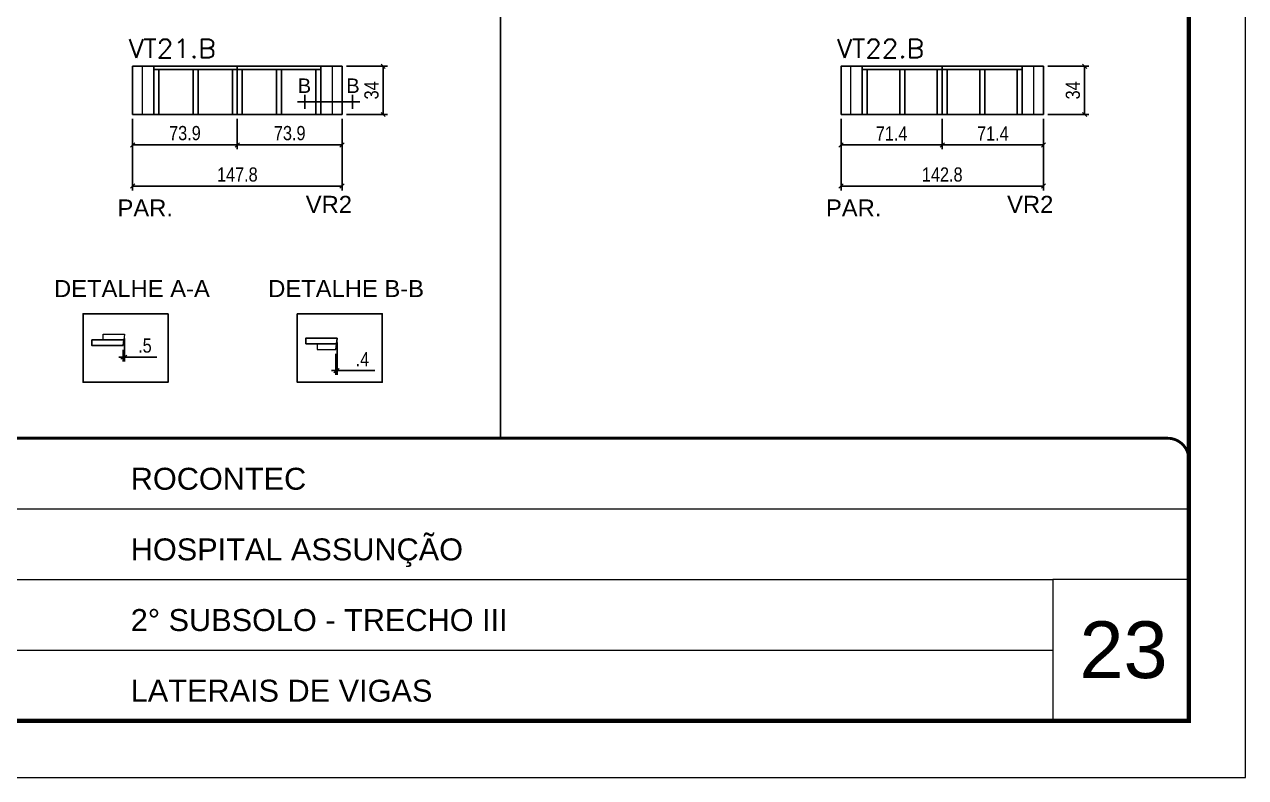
# Model space of a CAD drawing. Extents: x 137137 to 143418, y 10464 to 34486.
# Drawn here: x 140944 to 141806, y 27693 to 28224 of the extents above; entities that cross this region are included whole.
import ezdxf
from ezdxf.enums import TextEntityAlignment as Align

# ---------------------------------------------------------------- set-up
doc = ezdxf.new("R2010")
doc.units = 0
doc.linetypes.add('CONTINUO', pattern=[0])
doc.linetypes.add('DASHED', pattern=[0.75, 0.5, -0.25])
for name, color, linetype in [('5', 5, 'Continuous'), ('COTA', 241, 'Continuous'), ('detalhes', 4, 'Continuous'), ('Painéis', 200, 'Continuous'), ('SARR_2.2x7', 40, 'Continuous'), ('SARR_3.5x7', 81, 'Continuous')]:
    doc.layers.add(name, color=color, linetype=linetype)
for name, color, linetype, lineweight in [('CARIMBO', 255, 'Continuous', 9), ('Escoras', 2, 'Continuous', 25), ('Folhas', 255, 'Continuous', 9), ('Sarr 2.2x7', 40, 'Continuous', 9), ('SARRAFO DE PRESSAO', 251, 'DASHED', 9), ('Texto Seção', 7, 'Continuous', 15)]:
    doc.layers.add(name, color=color, linetype=linetype, lineweight=lineweight)
doc.styles.add('ARIAL', font='arial.ttf')
doc.styles.add('COTA TECNICA', font='techl___.ttf', dxfattribs={"height": 10})
doc.styles.add('REGUA-120', font='ROMANS.shx', dxfattribs={"height": 15})
doc.styles.get("Standard").update_dxf_attribs({"font": 'arial.ttf'})
doc.dimstyles.new('PAINEL', dxfattribs={"dimtxt": 10, "dimasz": 3, "dimexe": 3, "dimexo": 3, "dimgap": 3, "dimtad": 1, "dimdec": 1, "dimzin": 12, "dimdsep": 46, "dimtxsty": 'COTA TECNICA', "dimblk1": 'OBLIQUE', "dimblk2": 'OBLIQUE', "dimsah": 1, "dimcen": 0.9, "dimclrd": 4, "dimclre": 4, "dimclrt": 240, "dimadec": 1, "dimazin": 3, "dimtfac": 1, "dimtdec": 1, "dimtmove": 0, "dimatfit": 3, "dimfxl": 1, "dimtolj": 1, "dimtzin": 12, "dimarcsym": 0})

# ---------------------------------------------------------------- blocks, each defined once
blk = doc.blocks.new('_Oblique')
at = {"color": 0, "linetype": 'ByBlock', "lineweight": -2}
blk.add_line((-0.5, -0.5), (0.5, 0.5), dxfattribs=at)
blk = doc.blocks.new('*D339')
at = {"layer": 'COTA', "color": 4, "linetype": 'ByBlock', "lineweight": -2, "transparency": 16777216}
for p, q in [((141666.24, 28194.4), (141695.22, 28194.4)), ((141692.22, 28194.4), (141692.22, 28160.4)), ((141666.24, 28160.4), (141695.22, 28160.4))]:
    blk.add_line(p, q, dxfattribs=at)
at = {"layer": 'Defpoints', "color": 0, "linetype": 'ByBlock', "transparency": 16777216}
for p in [(141663.24, 28194.4), (141663.24, 28160.4), (141692.22, 28160.4)]:
    blk.add_point(p, dxfattribs=at)
at = {"layer": 'COTA', "color": 4, "linetype": 'ByBlock', "lineweight": -2, "transparency": 16777216, "xscale": 3, "yscale": 3, "zscale": 3}
for p, rotation in [((141692.22, 28194.4), 90), ((141692.22, 28160.4), 270)]:
    blk.add_blockref('_Oblique', p, dxfattribs=dict(at, rotation=rotation))
at = {"layer": 'COTA', "color": 240, "linetype": 'ByBlock', "transparency": 16777216, "insert": (141684, 28177.4), "char_height": 10, "attachment_point": 5, "rotation": 90, "style": 'COTA TECNICA'}
blk.add_mtext('\\A1;34', dxfattribs=at)
blk = doc.blocks.new('*D340')
at = {"layer": 'Defpoints', "color": 0, "linetype": 'ByBlock', "transparency": 16777216}
for p in [(141520.44, 28160.4), (141663.24, 28160.4), (141520.44, 28109.92)]:
    blk.add_point(p, dxfattribs=at)
at = {"layer": 'Escoras', "color": 4, "linetype": 'ByBlock', "lineweight": -2, "transparency": 16777216}
for p, q in [((141520.44, 28157.4), (141520.44, 28106.92)), ((141663.24, 28157.4), (141663.24, 28106.92)), ((141663.24, 28109.92), (141520.44, 28109.92))]:
    blk.add_line(p, q, dxfattribs=at)
at = {"layer": 'Escoras', "color": 4, "linetype": 'ByBlock', "lineweight": -2, "transparency": 16777216, "xscale": 3, "yscale": 3, "zscale": 3, "rotation": 180}
blk.add_blockref('_Oblique', (141520.44, 28109.92), dxfattribs=at)
at = {"layer": 'Escoras', "color": 4, "linetype": 'ByBlock', "lineweight": -2, "transparency": 16777216, "xscale": 3, "yscale": 3, "zscale": 3}
blk.add_blockref('_Oblique', (141663.24, 28109.92), dxfattribs=at)
at = {"layer": 'Escoras', "color": 240, "linetype": 'ByBlock', "transparency": 16777216, "insert": (141591.84, 28118.02), "char_height": 10, "attachment_point": 5, "style": 'COTA TECNICA'}
blk.add_mtext('\\A1;142.8', dxfattribs=at)
blk = doc.blocks.new('*D863')
at = {"layer": 'Defpoints', "color": 0, "linetype": 'ByBlock', "transparency": 16777216}
for p in [(141520.44, 28160.4), (141591.84, 28160.4), (141591.84, 28138.97)]:
    blk.add_point(p, dxfattribs=at)
at = {"layer": 'Escoras', "color": 4, "linetype": 'ByBlock', "lineweight": -2, "transparency": 16777216}
for p, q in [((141520.44, 28157.4), (141520.44, 28135.97)), ((141591.84, 28157.4), (141591.84, 28135.97)), ((141520.44, 28138.97), (141591.84, 28138.97))]:
    blk.add_line(p, q, dxfattribs=at)
at = {"layer": 'Escoras', "color": 4, "linetype": 'ByBlock', "lineweight": -2, "transparency": 16777216, "xscale": 3, "yscale": 3, "zscale": 3, "rotation": 180}
blk.add_blockref('_Oblique', (141520.44, 28138.97), dxfattribs=at)
at = {"layer": 'Escoras', "color": 4, "linetype": 'ByBlock', "lineweight": -2, "transparency": 16777216, "xscale": 3, "yscale": 3, "zscale": 3}
blk.add_blockref('_Oblique', (141591.84, 28138.97), dxfattribs=at)
at = {"layer": 'Escoras', "color": 240, "linetype": 'ByBlock', "transparency": 16777216, "insert": (141556.14, 28147.04), "char_height": 10, "attachment_point": 5, "style": 'COTA TECNICA'}
blk.add_mtext('\\A1;71.4', dxfattribs=at)
blk = doc.blocks.new('*D864')
at = {"layer": 'Defpoints', "color": 0, "linetype": 'ByBlock', "transparency": 16777216}
for p in [(141591.84, 28160.4), (141663.24, 28160.4), (141663.24, 28138.97)]:
    blk.add_point(p, dxfattribs=at)
at = {"layer": 'Escoras', "color": 4, "linetype": 'ByBlock', "lineweight": -2, "transparency": 16777216}
for p, q in [((141591.84, 28157.4), (141591.84, 28135.97)), ((141663.24, 28157.4), (141663.24, 28135.97)), ((141591.84, 28138.97), (141663.24, 28138.97))]:
    blk.add_line(p, q, dxfattribs=at)
at = {"layer": 'Escoras', "color": 4, "linetype": 'ByBlock', "lineweight": -2, "transparency": 16777216, "xscale": 3, "yscale": 3, "zscale": 3, "rotation": 180}
blk.add_blockref('_Oblique', (141591.84, 28138.97), dxfattribs=at)
at = {"layer": 'Escoras', "color": 4, "linetype": 'ByBlock', "lineweight": -2, "transparency": 16777216, "xscale": 3, "yscale": 3, "zscale": 3}
blk.add_blockref('_Oblique', (141663.24, 28138.97), dxfattribs=at)
at = {"layer": 'Escoras', "color": 240, "linetype": 'ByBlock', "transparency": 16777216, "insert": (141627.54, 28147.04), "char_height": 10, "attachment_point": 5, "style": 'COTA TECNICA'}
blk.add_mtext('\\A1;71.4', dxfattribs=at)
blk = doc.blocks.new('*D108')
at = {"layer": 'COTA', "color": 4, "linetype": 'ByBlock', "lineweight": -2, "transparency": 16777216}
for p, q in [((141171.56, 28194.4), (141200.54, 28194.4)), ((141197.54, 28194.4), (141197.54, 28160.4)), ((141171.56, 28160.4), (141200.54, 28160.4))]:
    blk.add_line(p, q, dxfattribs=at)
at = {"layer": 'Defpoints', "color": 0, "linetype": 'ByBlock', "transparency": 16777216}
for p in [(141168.56, 28194.4), (141168.56, 28160.4), (141197.54, 28160.4)]:
    blk.add_point(p, dxfattribs=at)
at = {"layer": 'COTA', "color": 4, "linetype": 'ByBlock', "lineweight": -2, "transparency": 16777216, "xscale": 3, "yscale": 3, "zscale": 3}
for p, rotation in [((141197.54, 28194.4), 90), ((141197.54, 28160.4), 270)]:
    blk.add_blockref('_Oblique', p, dxfattribs=dict(at, rotation=rotation))
at = {"layer": 'COTA', "color": 240, "linetype": 'ByBlock', "transparency": 16777216, "insert": (141189.32, 28177.4), "char_height": 10, "attachment_point": 5, "rotation": 90, "style": 'COTA TECNICA'}
blk.add_mtext('\\A1;34', dxfattribs=at)
blk = doc.blocks.new('*D109')
at = {"layer": 'Defpoints', "color": 0, "linetype": 'ByBlock', "transparency": 16777216}
for p in [(141020.76, 28160.4), (141168.56, 28160.4), (141020.76, 28109.92)]:
    blk.add_point(p, dxfattribs=at)
at = {"layer": 'Escoras', "color": 4, "linetype": 'ByBlock', "lineweight": -2, "transparency": 16777216}
for p, q in [((141020.76, 28157.4), (141020.76, 28106.92)), ((141168.56, 28157.4), (141168.56, 28106.92)), ((141168.56, 28109.92), (141020.76, 28109.92))]:
    blk.add_line(p, q, dxfattribs=at)
at = {"layer": 'Escoras', "color": 4, "linetype": 'ByBlock', "lineweight": -2, "transparency": 16777216, "xscale": 3, "yscale": 3, "zscale": 3, "rotation": 180}
blk.add_blockref('_Oblique', (141020.76, 28109.92), dxfattribs=at)
at = {"layer": 'Escoras', "color": 4, "linetype": 'ByBlock', "lineweight": -2, "transparency": 16777216, "xscale": 3, "yscale": 3, "zscale": 3}
blk.add_blockref('_Oblique', (141168.56, 28109.92), dxfattribs=at)
at = {"layer": 'Escoras', "color": 240, "linetype": 'ByBlock', "transparency": 16777216, "insert": (141094.66, 28118.02), "char_height": 10, "attachment_point": 5, "style": 'COTA TECNICA'}
blk.add_mtext('\\A1;147.8', dxfattribs=at)
blk = doc.blocks.new('*D626')
at = {"layer": 'Defpoints', "color": 0, "linetype": 'ByBlock', "transparency": 16777216}
for p in [(141020.76, 28160.4), (141094.66, 28160.4), (141094.66, 28138.97)]:
    blk.add_point(p, dxfattribs=at)
at = {"layer": 'Escoras', "color": 4, "linetype": 'ByBlock', "lineweight": -2, "transparency": 16777216}
for p, q in [((141020.76, 28157.4), (141020.76, 28135.97)), ((141094.66, 28157.4), (141094.66, 28135.97)), ((141020.76, 28138.97), (141094.66, 28138.97))]:
    blk.add_line(p, q, dxfattribs=at)
at = {"layer": 'Escoras', "color": 4, "linetype": 'ByBlock', "lineweight": -2, "transparency": 16777216, "xscale": 3, "yscale": 3, "zscale": 3, "rotation": 180}
blk.add_blockref('_Oblique', (141020.76, 28138.97), dxfattribs=at)
at = {"layer": 'Escoras', "color": 4, "linetype": 'ByBlock', "lineweight": -2, "transparency": 16777216, "xscale": 3, "yscale": 3, "zscale": 3}
blk.add_blockref('_Oblique', (141094.66, 28138.97), dxfattribs=at)
at = {"layer": 'Escoras', "color": 240, "linetype": 'ByBlock', "transparency": 16777216, "insert": (141057.71, 28147.22), "char_height": 10, "attachment_point": 5, "style": 'COTA TECNICA'}
blk.add_mtext('\\A1;73.9', dxfattribs=at)
blk = doc.blocks.new('*D627')
at = {"layer": 'Defpoints', "color": 0, "linetype": 'ByBlock', "transparency": 16777216}
for p in [(141094.66, 28160.4), (141168.56, 28160.4), (141168.56, 28138.97)]:
    blk.add_point(p, dxfattribs=at)
at = {"layer": 'Escoras', "color": 4, "linetype": 'ByBlock', "lineweight": -2, "transparency": 16777216}
for p, q in [((141094.66, 28157.4), (141094.66, 28135.97)), ((141168.56, 28157.4), (141168.56, 28135.97)), ((141094.66, 28138.97), (141168.56, 28138.97))]:
    blk.add_line(p, q, dxfattribs=at)
at = {"layer": 'Escoras', "color": 4, "linetype": 'ByBlock', "lineweight": -2, "transparency": 16777216, "xscale": 3, "yscale": 3, "zscale": 3, "rotation": 180}
blk.add_blockref('_Oblique', (141094.66, 28138.97), dxfattribs=at)
at = {"layer": 'Escoras', "color": 4, "linetype": 'ByBlock', "lineweight": -2, "transparency": 16777216, "xscale": 3, "yscale": 3, "zscale": 3}
blk.add_blockref('_Oblique', (141168.56, 28138.97), dxfattribs=at)
at = {"layer": 'Escoras', "color": 240, "linetype": 'ByBlock', "transparency": 16777216, "insert": (141131.61, 28147.22), "char_height": 10, "attachment_point": 5, "style": 'COTA TECNICA'}
blk.add_mtext('\\A1;73.9', dxfattribs=at)
blk = doc.blocks.new('*D110')
at = {"layer": 'Defpoints', "color": 0, "linetype": 'ByBlock', "transparency": 16777216}
for p in [(141015.16, 28005.52), (141014.07, 27997.52), (141015.16, 27989.32)]:
    blk.add_point(p, dxfattribs=at)
at = {"layer": 'Escoras', "color": 4, "linetype": 'ByBlock', "lineweight": -2, "transparency": 16777216}
for p, q in [((141015.16, 28002.52), (141015.16, 27986.32)), ((141014.07, 27994.52), (141014.07, 27986.32)), ((141014.07, 27989.32), (141011.07, 27989.32)), ((141014.07, 27989.32), (141015.16, 27989.32)), ((141015.16, 27989.32), (141037.82, 27989.32))]:
    blk.add_line(p, q, dxfattribs=at)
at = {"layer": 'Escoras', "color": 4, "linetype": 'ByBlock', "lineweight": -2, "transparency": 16777216, "xscale": 3, "yscale": 3, "zscale": 3}
blk.add_blockref('_Oblique', (141014.07, 27989.32), dxfattribs=at)
at = {"layer": 'Escoras', "color": 4, "linetype": 'ByBlock', "lineweight": -2, "transparency": 16777216, "xscale": 3, "yscale": 3, "zscale": 3, "rotation": 180}
blk.add_blockref('_Oblique', (141015.16, 27989.32), dxfattribs=at)
at = {"layer": 'Escoras', "color": 240, "linetype": 'ByBlock', "transparency": 16777216, "insert": (141029.49, 27997.43), "char_height": 10, "attachment_point": 5, "style": 'COTA TECNICA'}
blk.add_mtext('\\A1;.5', dxfattribs=at)
blk = doc.blocks.new('*D111')
at = {"layer": 'Defpoints', "color": 0, "linetype": 'ByBlock', "transparency": 16777216}
for p in [(141164.98, 28002.71), (141164.19, 27994.71), (141164.19, 27979.79)]:
    blk.add_point(p, dxfattribs=at)
at = {"layer": 'Escoras', "color": 4, "linetype": 'ByBlock', "lineweight": -2, "transparency": 16777216}
for p, q in [((141164.98, 27999.71), (141164.98, 27976.79)), ((141164.19, 27991.71), (141164.19, 27976.79)), ((141164.19, 27979.79), (141161.19, 27979.79)), ((141164.19, 27979.79), (141164.98, 27979.79)), ((141164.98, 27979.79), (141191.57, 27979.79))]:
    blk.add_line(p, q, dxfattribs=at)
at = {"layer": 'Escoras', "color": 4, "linetype": 'ByBlock', "lineweight": -2, "transparency": 16777216, "xscale": 3, "yscale": 3, "zscale": 3}
blk.add_blockref('_Oblique', (141164.19, 27979.79), dxfattribs=at)
at = {"layer": 'Escoras', "color": 4, "linetype": 'ByBlock', "lineweight": -2, "transparency": 16777216, "xscale": 3, "yscale": 3, "zscale": 3, "rotation": 180}
blk.add_blockref('_Oblique', (141164.98, 27979.79), dxfattribs=at)
at = {"layer": 'Escoras', "color": 240, "linetype": 'ByBlock', "transparency": 16777216, "insert": (141182.87, 27987.87), "char_height": 10, "attachment_point": 5, "style": 'COTA TECNICA'}
blk.add_mtext('\\A1;.4', dxfattribs=at)
blk = doc.blocks.new('9999999999')
at = {"color": 30, "linetype": 'CONTINUO'}
for p, q in [((98564.56, 34379.64), (99583.98, 34379.64)), ((98564.56, 34329.83), (99487.98, 34329.83)), ((99583.98, 34329.83), (99487.98, 34329.83)), ((99487.98, 34329.83), (99487.98, 34230.21)), ((98564.56, 34280.02), (99487.98, 34280.02))]:
    blk.add_line(p, q, dxfattribs=at)
at = {"color": 30, "linetype": 'CONTINUO', "const_width": 2}
blk.add_lwpolyline([(99583.98, 34230.21), (99583.98, 34414.45, 0.414214), (99568.98, 34429.45), (98228.98, 34429.45, 0.414214), (98213.98, 34414.45), (98213.98, 34245.21, 0.414214), (98228.98, 34230.21), (99583.98, 34230.21)], format="xyb", dxfattribs=at)
at = {"layer": 'Folhas'}
blk.add_lwpolyline([(98138.98, 34190.21), (99623.98, 34190.21), (99623.98, 35240.21), (98138.98, 35240.21)], close=True, dxfattribs=at)
at = {"layer": 'Folhas', "color": 30, "const_width": 3}
blk.add_lwpolyline([(98213.98, 34230.21), (99583.98, 34230.21), (99583.98, 35200.21), (98213.98, 35200.21)], close=True, dxfattribs=at)
at = {"color": 7, "linetype": 'Continuous', "ltscale": 5, "style": 'ARIAL'}
for s, height, p in [('ROCONTEC', 15.483, (98837.68, 34393.13)), ('HOSPITAL ASSUNÇÃO', 15.4829, (98837.68, 34343.32)), ('2° SUBSOLO - TRECHO III', 15.4829, (98837.68, 34293.51)), ('LATERAIS DE VIGAS', 15.4829, (98837.68, 34243.7))]:
    blk.add_text(s, height=height, dxfattribs=at).set_placement(p)

msp = doc.modelspace()

# ---------------------------------------------------------------- linework, layer by layer
at = {"linetype": 'ByBlock'}
for points in [[(141045.86, 28019.92), (140985.87, 28019.92), (140985.87, 27971.59), (141045.86, 27971.59)], [(141136.95, 28019.92), (141196.93, 28019.92), (141196.93, 27971.59), (141136.95, 27971.59)]]:
    msp.add_lwpolyline(points, close=True, dxfattribs=at)
at = {"layer": 'COTA', "linetype": 'ByBlock'}
msp.add_line((141280.2, 28702.9), (141280.2, 27932.14), dxfattribs=at)
at = {"layer": 'detalhes'}
for p, q in [((141142.16, 28174.28), (141142.16, 28164.28)), ((141176, 28174.28), (141176, 28164.28)), ((141181, 28169.28), (141137.16, 28169.28))]:
    msp.add_line(p, q, dxfattribs=at)
at = {"layer": 'Painéis', "linetype": 'ByBlock'}
for p, q in [((141094.66, 28160.4), (141094.66, 28194.4)), ((141591.84, 28160.4), (141591.84, 28194.4))]:
    msp.add_line(p, q, dxfattribs=at)
for points in [[(141020.76, 28160.4), (141168.56, 28160.4), (141168.56, 28194.4), (141020.76, 28194.4)], [(141520.44, 28160.4), (141663.24, 28160.4), (141663.24, 28194.4), (141520.44, 28194.4)], [(141014.07, 27997.52), (140992.07, 27997.52), (140992.07, 28001.52), (141014.61, 28001.52)], [(141164.98, 28002.71), (141142.98, 28002.71), (141142.98, 27998.71), (141164.58, 27998.67)]]:
    msp.add_lwpolyline(points, close=True, dxfattribs=at)
at = {"layer": 'Sarr 2.2x7'}
for p, q in [((141027.76, 28160.4), (141027.76, 28194.4)), ((141161.56, 28194.4), (141161.56, 28160.4)), ((141527.44, 28160.4), (141527.44, 28194.4)), ((141656.24, 28194.4), (141656.24, 28160.4))]:
    msp.add_line(p, q, dxfattribs=at)
for points in [[(141014.61, 28001.52), (141000.07, 28001.52), (141000.07, 28005.52), (141015.16, 28005.52)], [(141164.58, 27998.67), (141150.98, 27998.71), (141150.98, 27994.71), (141164.19, 27994.71)]]:
    msp.add_lwpolyline(points, close=True, dxfattribs=at)
at = {"layer": 'SARR_2.2x7', "linetype": 'Continuous'}
for p, q in [((141094.66, 28192.2), (141035.76, 28192.2)), ((141153.56, 28192.2), (141094.66, 28192.2)), ((141591.84, 28192.2), (141535.44, 28192.2)), ((141648.24, 28192.2), (141591.84, 28192.2))]:
    msp.add_line(p, q, dxfattribs=at)
at = {"layer": 'SARR_3.5x7'}
for p, q in [((141035.76, 28194.4), (141035.76, 28160.4)), ((141039.26, 28192.2), (141039.26, 28160.4)), ((141063.46, 28192.2), (141063.46, 28160.4)), ((141066.96, 28192.2), (141066.96, 28160.4)), ((141091.16, 28192.2), (141091.16, 28160.4)), ((141098.16, 28192.2), (141098.16, 28160.4)), ((141122.36, 28192.2), (141122.36, 28160.4)), ((141125.86, 28192.2), (141125.86, 28160.4)), ((141150.06, 28192.2), (141150.06, 28160.4)), ((141153.56, 28194.4), (141153.56, 28160.4)), ((141535.44, 28194.4), (141535.44, 28160.4)), ((141538.94, 28192.2), (141538.94, 28160.4)), ((141561.89, 28192.2), (141561.89, 28160.4)), ((141565.39, 28192.2), (141565.39, 28160.4)), ((141588.34, 28192.2), (141588.34, 28160.4)), ((141595.34, 28192.2), (141595.34, 28160.4)), ((141618.29, 28192.2), (141618.29, 28160.4)), ((141621.79, 28192.2), (141621.79, 28160.4)), ((141644.74, 28192.2), (141644.74, 28160.4)), ((141648.24, 28194.4), (141648.24, 28160.4))]:
    msp.add_line(p, q, dxfattribs=at)

# ---------------------------------------------------------------- block references
at = {"layer": 'SARRAFO DE PRESSAO', "color": 6, "linetype": 'ByBlock'}
msp.add_blockref('9999999999', (42181.81, -6497.3), dxfattribs=at)

# ---------------------------------------------------------------- texts
at = {"layer": '5', "linetype": 'Continuous'}
for s, p in [('PAR.', (141010.14, 28088.5)), ('VR2', (141142.92, 28091.05)), ('PAR.', (141509.82, 28088.5)), ('VR2', (141637.6, 28091.05))]:
    msp.add_text(s, height=12, rotation=0.00004, dxfattribs=at).set_placement(p)
at = {"layer": '5', "color": 7, "linetype": 'Continuous'}
for s, p in [('DETALHE A-A', (140965.36, 28031.69)), ('DETALHE B-B', (141116.43, 28031.69))]:
    msp.add_text(s, height=12, rotation=359.99996, dxfattribs=at).set_placement(p)
at = {"layer": 'CARIMBO', "style": 'ARIAL'}
msp.add_text('23', height=40, dxfattribs=at).set_placement((141688.65, 27763.04))
at = {"layer": 'detalhes', "color": 0, "linetype": 'Continuous', "style": 'ARIAL'}
for p in [(141141.96, 28180.69), (141176.2, 28180.69)]:
    msp.add_text('B', height=10.22, dxfattribs=at).set_placement(p, align=Align.MIDDLE_CENTER)
at = {"layer": 'Texto Seção', "style": 'REGUA-120', "width": 1.05}
for s, p in [('VT21.B', (141017.95, 28200.39)), ('VT22.B', (141517.62, 28200.39))]:
    msp.add_text(s, height=13, dxfattribs=at).set_placement(p)

# ---------------------------------------------------------------- dimensions: what is measured, and where the dimension line sits
at = {"layer": 'COTA', "linetype": 'ByBlock'}
for base, p1, p2, picture, middle in [((141197.54, 28160.4), (141168.56, 28194.4), (141168.56, 28160.4), '*D108', (141189.32, 28177.4)), ((141692.22, 28160.4), (141663.24, 28194.4), (141663.24, 28160.4), '*D339', (141684, 28177.4))]:
    dim = msp.add_linear_dim(base=base, p1=p1, p2=p2, angle=90, dimstyle='PAINEL', dxfattribs=at)
    dim.commit()
    dim.dimension.update_dxf_attribs({"geometry": picture, "text_midpoint": middle})
at = {"layer": 'Escoras', "linetype": 'ByBlock'}
for base, p1, p2, picture, middle in [((141020.76, 28109.92), (141168.56, 28160.4), (141020.76, 28160.4), '*D109', (141094.66, 28118.02)), ((141094.66, 28138.97), (141020.76, 28160.4), (141094.66, 28160.4), '*D626', (141057.71, 28147.22)), ((141168.56, 28138.97), (141094.66, 28160.4), (141168.56, 28160.4), '*D627', (141131.61, 28147.22)), ((141520.44, 28109.92), (141663.24, 28160.4), (141520.44, 28160.4), '*D340', (141591.84, 28118.02)), ((141591.84, 28138.97), (141520.44, 28160.4), (141591.84, 28160.4), '*D863', (141556.14, 28147.04)), ((141663.24, 28138.97), (141591.84, 28160.4), (141663.24, 28160.4), '*D864', (141627.54, 28147.04))]:
    dim = msp.add_linear_dim(base=base, p1=p1, p2=p2, dimstyle='PAINEL', dxfattribs=at)
    dim.commit()
    dim.dimension.update_dxf_attribs({"geometry": picture, "text_midpoint": middle})
dim = msp.add_linear_dim(base=(141015.16, 27989.32), p1=(141014.07, 27997.52), p2=(141015.16, 28005.52), angle=180, dimstyle='PAINEL', override={"dimlfac": 0.5}, dxfattribs=at)
dim.commit()
dim.dimension.update_dxf_attribs({"geometry": '*D110', "text_midpoint": (141029.49, 27997.43)})
dim = msp.add_linear_dim(base=(141164.19, 27979.79), p1=(141164.98, 28002.71), p2=(141164.19, 27994.71), angle=180, dimstyle='PAINEL', override={"dimlfac": 0.5}, dxfattribs=at)
dim.commit()
dim.dimension.update_dxf_attribs({"geometry": '*D111', "text_midpoint": (141182.87, 27979.79), "dimtype": 160})

doc.saveas('drawing.dxf')
